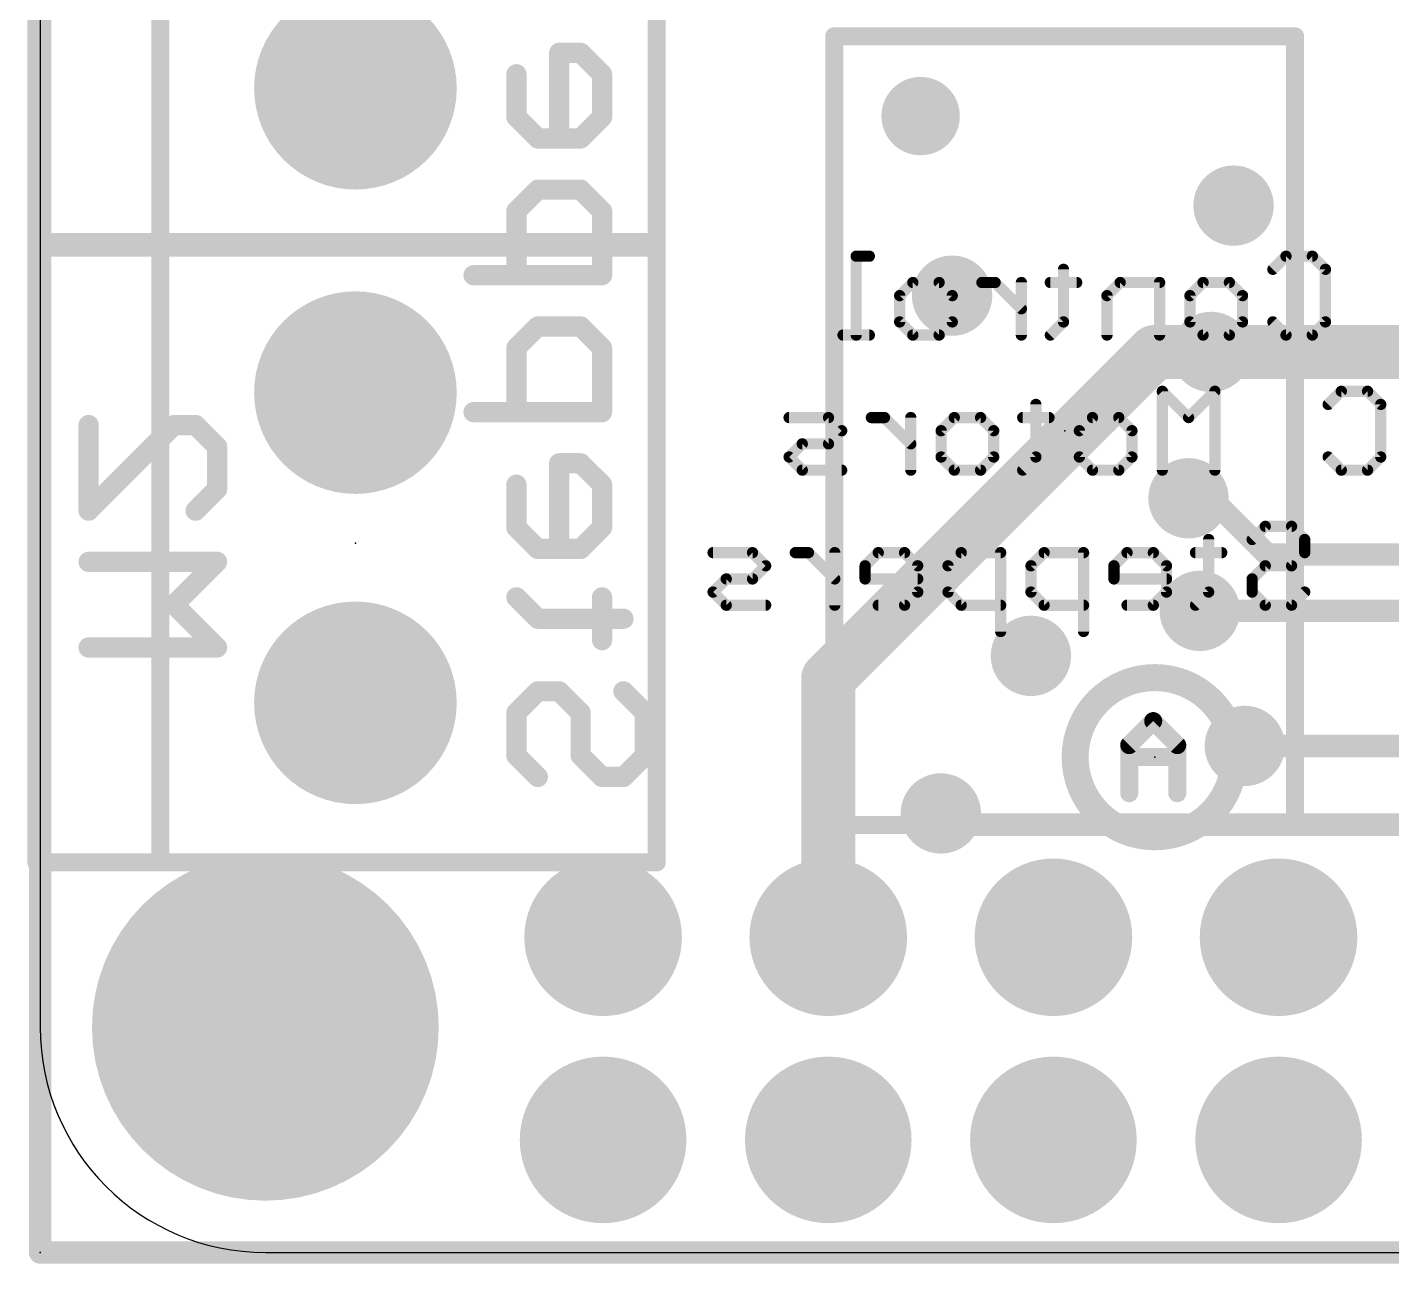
# Model space of a CAD drawing. Extents: x -0.1 to 50.9, y -0.1 to 23.
# Drawn here: x -0.15 to 15.25, y -0.13 to 13.82 of the extents above; entities that cross this region are included whole.
import ezdxf

# ---------------------------------------------------------------- set-up
doc = ezdxf.new("R2010")
doc.units = 0
for name, color, linetype in [('16', 132, 'CONTINUOUS'), ('17', 110, 'CONTINUOUS'), ('18', 110, 'CONTINUOUS'), ('20', 53, 'CONTINUOUS'), ('21', 40, 'CONTINUOUS'), ('22', 6, 'CONTINUOUS'), ('23', 40, 'CONTINUOUS'), ('24', 6, 'CONTINUOUS'), ('30', 253, 'CONTINUOUS')]:
    doc.layers.add(name, color=color, linetype=linetype)

# ---------------------------------------------------------------- blocks, each defined once
blk = doc.blocks.new('ROUNDP')
at = {"const_width": 0.5}
blk.add_lwpolyline([(0, -0.25, 1), (0, 0.25, 1), (0, -0.25)], format="xyb", dxfattribs=at)
blk = doc.blocks.new('ROUNDV')
at = {"const_width": 0.5}
blk.add_lwpolyline([(0, -0.25, 1), (0, 0.25, 1), (0, -0.25)], format="xyb", dxfattribs=at)

msp = doc.modelspace()

# ---------------------------------------------------------------- linework, layer by layer
at = {"layer": '16'}
for points, const_width in [([(0, 22.86), (0, 0)], 0.254), ([(12.573, 10.16), (8.89, 6.477)], 0.6096), ([(13.208, 10.16), (12.573, 10.16)], 0.6096), ([(16.764, 10.16), (13.208, 10.16)], 0.6096), ([(13.208, 8.509), (12.954, 8.509)], 0.254), ([(13.843, 7.874), (13.208, 8.509)], 0.254), ([(13.843, 7.874), (25.781, 7.874)], 0.254), ([(26.67, 7.239), (13.081, 7.239)], 0.254), ([(8.89, 6.477), (8.89, 3.556)], 0.6096), ([(13.589, 5.715), (26.797, 5.715)], 0.254), ([(10.16, 4.953), (10.287, 4.826)], 0.254), ([(10.287, 4.826), (27.813, 4.826)], 0.254), ([(0, 0), (50.8, 0)], 0.254)]:
    msp.add_lwpolyline(points, dxfattribs=dict(at, const_width=const_width))
for points, const_width in [([(12.573, 10.3124, 1), (12.573, 10.0076)], 0.3048), ([(12.6808, 10.0522, 1), (12.4652, 10.2678)], 0.3048), ([(13.208, 10.3124, 1), (13.208, 10.0076)], 0.3048), ([(13.208, 10.0076, 1), (13.208, 10.3124)], 0.3048), ([(12.954, 8.5725, 1), (12.954, 8.4455)], 0.127), ([(13.2529, 8.5539, 1), (13.1631, 8.4641)], 0.127), ([(13.208, 8.4455, 1), (13.208, 8.5725)], 0.127), ([(13.843, 7.9375, 1), (13.843, 7.8105)], 0.127), ([(13.7981, 7.8291, 1), (13.8879, 7.9189)], 0.127), ([(13.081, 7.3025, 1), (13.081, 7.1755)], 0.127), ([(9.0424, 6.477, 1), (8.7376, 6.477)], 0.3048), ([(8.7822, 6.5848, 1), (8.9978, 6.3692)], 0.3048), ([(13.589, 5.7785, 1), (13.589, 5.6515)], 0.127), ([(10.2049, 4.9979, 1), (10.1151, 4.9081)], 0.127), ([(10.287, 4.8895, 1), (10.287, 4.7625)], 0.127), ([(10.2421, 4.7811, 1), (10.3319, 4.8709)], 0.127), ([(8.7376, 3.556, 1), (9.0424, 3.556)], 0.3048), ([(0, 0.0635, 1), (0, -0.0635)], 0.127), ([(-0.0635, 0, 1), (0.0635, 0)], 0.127)]:
    msp.add_lwpolyline(points, format="xyb", dxfattribs=dict(at, const_width=const_width))
at = {"layer": '20'}
for p, q in [((0, 20.32), (0, 2.54)), ((2.54, 0), (48.26, 0))]:
    msp.add_line(p, q, dxfattribs=at)
msp.add_arc((2.54, 2.54), 2.54, 180, 270, dxfattribs=at)
at = {"layer": '21', "const_width": 0.2032}
for points in [[(-0.044, 18.3352), (-0.044, 11.3352)], [(1.356, 18.3352), (1.356, 11.3352)], [(6.956, 11.3352), (6.956, 18.3352)], [(8.957, 13.721), (8.957, 4.821)], [(14.157, 13.721), (8.957, 13.721)], [(14.157, 4.821), (14.157, 13.721)], [(1.356, 11.401), (-0.044, 11.401)], [(-0.044, 11.401), (-0.044, 4.401)], [(-0.044, 11.3352), (1.356, 11.3352)], [(6.956, 11.401), (1.356, 11.401)], [(1.356, 11.401), (1.356, 4.401)], [(1.356, 11.3352), (6.956, 11.3352)], [(6.956, 4.401), (6.956, 11.401)], [(8.957, 4.821), (14.157, 4.821)], [(-0.044, 4.401), (1.356, 4.401)], [(1.356, 4.401), (6.956, 4.401)]]:
    msp.add_lwpolyline(points, dxfattribs=at)
at = {"layer": '21'}
for points, const_width in [([(9.0078, 13.721, 1), (8.9062, 13.721)], 0.1016), ([(8.957, 13.7718, 1), (8.957, 13.6702)], 0.1016), ([(14.2078, 13.721, 1), (14.1062, 13.721)], 0.1016), ([(14.157, 13.6702, 1), (14.157, 13.7718)], 0.1016), ([(9.932, 12.5999, 1), (9.932, 13.0421, 1), (9.932, 12.5999)], 0.4422), ([(-0.044, 11.4518, 1), (-0.044, 11.3502)], 0.1016), ([(0.0068, 11.401, 1), (-0.0948, 11.401)], 0.1016), ([(-0.044, 11.386, 1), (-0.044, 11.2844)], 0.1016), ([(1.356, 11.4518, 1), (1.356, 11.3502)], 0.1016), ([(1.4068, 11.401, 1), (1.3052, 11.401)], 0.1016), ([(1.356, 11.386, 1), (1.356, 11.2844)], 0.1016), ([(1.356, 11.3502, 1), (1.356, 11.4518)], 0.1016), ([(1.356, 11.2844, 1), (1.356, 11.386)], 0.1016), ([(7.0068, 11.401, 1), (6.9052, 11.401)], 0.1016), ([(6.956, 11.3502, 1), (6.956, 11.4518)], 0.1016), ([(6.956, 11.2844, 1), (6.956, 11.386)], 0.1016), ([(-0.0948, 11.3352, 1), (0.0068, 11.3352)], 0.1016), ([(1.3052, 11.3352, 1), (1.4068, 11.3352)], 0.1016), ([(6.9052, 11.3352, 1), (7.0068, 11.3352)], 0.1016), ([(8.957, 4.8718, 1), (8.957, 4.7702)], 0.1016), ([(8.9062, 4.821, 1), (9.0078, 4.821)], 0.1016), ([(14.1062, 4.821, 1), (14.2078, 4.821)], 0.1016), ([(14.157, 4.7702, 1), (14.157, 4.8718)], 0.1016), ([(-0.044, 4.4518, 1), (-0.044, 4.3502)], 0.1016), ([(1.356, 4.4518, 1), (1.356, 4.3502)], 0.1016), ([(1.356, 4.3502, 1), (1.356, 4.4518)], 0.1016), ([(6.956, 4.3502, 1), (6.956, 4.4518)], 0.1016), ([(-0.0948, 4.401, 1), (0.0068, 4.401)], 0.1016), ([(1.3052, 4.401, 1), (1.4068, 4.401)], 0.1016), ([(6.9052, 4.401, 1), (7.0068, 4.401)], 0.1016)]:
    msp.add_lwpolyline(points, format="xyb", dxfattribs=dict(at, const_width=const_width))
at = {"layer": '22'}
for points, const_width in [([(6.0966, 13.5345), (5.8551, 13.5345)], 0.2286), ([(5.8551, 13.5345), (5.8551, 12.5685)], 0.2286), ([(6.3381, 13.293), (6.0966, 13.5345)], 0.2286), ([(5.3721, 13.293), (5.3721, 12.81)], 0.2286), ([(6.3381, 12.81), (6.3381, 13.293)], 0.2286), ([(5.3721, 12.81), (5.6136, 12.5685)], 0.2286), ([(6.0966, 12.5685), (6.3381, 12.81)], 0.2286), ([(5.6136, 12.5685), (6.0966, 12.5685)], 0.2286), ([(5.6136, 11.9909), (5.3721, 11.7494)], 0.2286), ([(6.0966, 11.9909), (5.6136, 11.9909)], 0.2286), ([(6.3381, 11.7494), (6.0966, 11.9909)], 0.2286), ([(5.3721, 11.7494), (5.3721, 11.0249)], 0.2286), ([(6.3381, 11.0249), (6.3381, 11.7494)], 0.2286), ([(9.3534, 11.2403), (9.2051, 11.2403)], 0.127), ([(9.2051, 11.2403), (9.2051, 10.3505)], 0.127), ([(13.9056, 11.092), (14.0539, 11.2403)], 0.127), ([(14.0539, 11.2403), (14.3505, 11.2403)], 0.127), ([(14.3505, 11.2403), (14.4987, 11.092)], 0.127), ([(4.8891, 11.0249), (6.3381, 11.0249)], 0.2286), ([(11.5439, 11.092), (11.5439, 10.4988)], 0.127), ([(14.4987, 11.092), (14.4987, 10.4988)], 0.127), ([(9.6957, 10.7954), (9.844, 10.9437)], 0.127), ([(9.844, 10.9437), (10.1406, 10.9437)], 0.127), ([(10.1406, 10.9437), (10.2889, 10.7954)], 0.127), ([(10.7719, 10.9437), (10.6236, 10.9437)], 0.127), ([(11.0685, 10.6471), (10.7719, 10.9437)], 0.127), ([(11.0685, 10.3505), (11.0685, 10.9437)], 0.127), ([(11.6922, 10.9437), (11.3956, 10.9437)], 0.127), ([(12.1828, 10.9437), (12.0345, 10.7954)], 0.127), ([(12.6277, 10.9437), (12.1828, 10.9437)], 0.127), ([(12.6277, 10.3505), (12.6277, 10.9437)], 0.127), ([(12.9701, 10.7954), (13.1183, 10.9437)], 0.127), ([(13.1183, 10.9437), (13.4149, 10.9437)], 0.127), ([(13.4149, 10.9437), (13.5632, 10.7954)], 0.127), ([(9.6957, 10.4988), (9.6957, 10.7954)], 0.127), ([(10.2889, 10.7954), (10.2889, 10.4988)], 0.127), ([(12.0345, 10.7954), (12.0345, 10.3505)], 0.127), ([(12.9701, 10.4988), (12.9701, 10.7954)], 0.127), ([(13.5632, 10.7954), (13.5632, 10.4988)], 0.127), ([(5.6136, 10.4473), (5.3721, 10.2058)], 0.2286), ([(6.0966, 10.4473), (5.6136, 10.4473)], 0.2286), ([(6.3381, 10.2058), (6.0966, 10.4473)], 0.2286), ([(9.844, 10.3505), (9.6957, 10.4988)], 0.127), ([(10.2889, 10.4988), (10.1406, 10.3505)], 0.127), ([(11.5439, 10.4988), (11.3956, 10.3505)], 0.127), ([(13.1183, 10.3505), (12.9701, 10.4988)], 0.127), ([(13.5632, 10.4988), (13.4149, 10.3505)], 0.127), ([(14.0539, 10.3505), (13.9056, 10.4988)], 0.127), ([(14.4987, 10.4988), (14.3505, 10.3505)], 0.127), ([(5.3721, 10.2058), (5.3721, 9.4813)], 0.2286), ([(6.3381, 9.4813), (6.3381, 10.2058)], 0.2286), ([(9.3534, 10.3505), (9.0568, 10.3505)], 0.127), ([(10.1406, 10.3505), (9.844, 10.3505)], 0.127), ([(13.4149, 10.3505), (13.1183, 10.3505)], 0.127), ([(14.3505, 10.3505), (14.0539, 10.3505)], 0.127), ([(12.9548, 9.4197), (12.6582, 9.7163)], 0.127), ([(12.6582, 9.7163), (12.6582, 8.8265)], 0.127), ([(13.2514, 9.7163), (12.9548, 9.4197)], 0.127), ([(13.2514, 8.8265), (13.2514, 9.7163)], 0.127), ([(14.5292, 9.568), (14.6775, 9.7163)], 0.127), ([(14.6775, 9.7163), (14.9741, 9.7163)], 0.127), ([(14.9741, 9.7163), (15.1224, 9.568)], 0.127), ([(4.8891, 9.4813), (6.3381, 9.4813)], 0.2286), ([(11.2321, 9.568), (11.2321, 8.9748)], 0.127), ([(15.1224, 9.568), (15.1224, 8.9748)], 0.127), ([(0.5461, 9.3353), (0.5461, 8.3693)], 0.2286), ([(0.5461, 8.3693), (1.5121, 9.3353)], 0.2286), ([(1.5121, 9.3353), (1.7536, 9.3353)], 0.2286), ([(1.7536, 9.3353), (1.9951, 9.0938)], 0.2286), ([(8.8933, 9.4197), (8.4484, 9.4197)], 0.127), ([(9.0416, 9.2714), (8.8933, 9.4197)], 0.127), ([(9.5246, 9.4197), (9.3763, 9.4197)], 0.127), ([(9.8211, 9.1231), (9.5246, 9.4197)], 0.127), ([(9.8211, 8.8265), (9.8211, 9.4197)], 0.127), ([(10.1635, 9.2714), (10.3118, 9.4197)], 0.127), ([(10.3118, 9.4197), (10.6084, 9.4197)], 0.127), ([(10.6084, 9.4197), (10.7567, 9.2714)], 0.127), ([(11.3803, 9.4197), (11.0838, 9.4197)], 0.127), ([(11.7227, 9.2714), (11.871, 9.4197)], 0.127), ([(11.871, 9.4197), (12.1676, 9.4197)], 0.127), ([(12.1676, 9.4197), (12.3159, 9.2714)], 0.127), ([(8.8933, 9.1231), (9.0416, 9.2714)], 0.127), ([(10.1635, 8.9748), (10.1635, 9.2714)], 0.127), ([(10.7567, 9.2714), (10.7567, 8.9748)], 0.127), ([(11.7227, 8.9748), (11.7227, 9.2714)], 0.127), ([(12.3159, 9.2714), (12.3159, 8.9748)], 0.127), ([(1.9951, 9.0938), (1.9951, 8.6108)], 0.2286), ([(8.4484, 8.9748), (8.5967, 9.1231)], 0.127), ([(8.5967, 9.1231), (8.8933, 9.1231)], 0.127), ([(6.0966, 8.9037), (5.8551, 8.9037)], 0.2286), ([(5.8551, 8.9037), (5.8551, 7.9376)], 0.2286), ([(6.3381, 8.6622), (6.0966, 8.9037)], 0.2286), ([(8.5967, 8.8265), (8.4484, 8.9748)], 0.127), ([(10.3118, 8.8265), (10.1635, 8.9748)], 0.127), ([(10.7567, 8.9748), (10.6084, 8.8265)], 0.127), ([(11.2321, 8.9748), (11.0838, 8.8265)], 0.127), ([(11.871, 8.8265), (11.7227, 8.9748)], 0.127), ([(12.3159, 8.9748), (12.1676, 8.8265)], 0.127), ([(14.6775, 8.8265), (14.5292, 8.9748)], 0.127), ([(15.1224, 8.9748), (14.9741, 8.8265)], 0.127), ([(5.3721, 8.6622), (5.3721, 8.1791)], 0.2286), ([(6.3381, 8.1791), (6.3381, 8.6622)], 0.2286), ([(9.0416, 8.8265), (8.5967, 8.8265)], 0.127), ([(10.6084, 8.8265), (10.3118, 8.8265)], 0.127), ([(12.1676, 8.8265), (11.871, 8.8265)], 0.127), ([(14.9741, 8.8265), (14.6775, 8.8265)], 0.127), ([(1.9951, 8.6108), (1.7536, 8.3693)], 0.2286), ([(5.3721, 8.1791), (5.6136, 7.9376)], 0.2286), ([(6.0966, 7.9376), (6.3381, 8.1791)], 0.2286), ([(13.6717, 8.044), (13.82, 8.1923)], 0.127), ([(13.82, 8.1923), (14.1166, 8.1923)], 0.127), ([(14.1166, 8.1923), (14.2649, 8.044)], 0.127), ([(5.6136, 7.9376), (6.0966, 7.9376)], 0.2286), ([(13.1811, 8.044), (13.1811, 7.4508)], 0.127), ([(14.2649, 8.044), (14.2649, 7.8957)], 0.127), ([(1.9951, 7.7917), (0.5461, 7.7917)], 0.2286), ([(1.5121, 7.3087), (1.9951, 7.7917)], 0.2286), ([(8.0357, 7.8957), (7.5908, 7.8957)], 0.127), ([(8.184, 7.7474), (8.0357, 7.8957)], 0.127), ([(8.667, 7.8957), (8.5187, 7.8957)], 0.127), ([(8.9636, 7.5991), (8.667, 7.8957)], 0.127), ([(8.9636, 7.3025), (8.9636, 7.8957)], 0.127), ([(9.4542, 7.8957), (9.3059, 7.7474)], 0.127), ([(9.7508, 7.8957), (9.4542, 7.8957)], 0.127), ([(9.8991, 7.7474), (9.7508, 7.8957)], 0.127), ([(10.3898, 7.8957), (10.2415, 7.7474)], 0.127), ([(10.8346, 7.8957), (10.3898, 7.8957)], 0.127), ([(10.8346, 7.0059), (10.8346, 7.8957)], 0.127), ([(11.3253, 7.8957), (11.177, 7.7474)], 0.127), ([(11.7701, 7.8957), (11.3253, 7.8957)], 0.127), ([(11.7701, 7.0059), (11.7701, 7.8957)], 0.127), ([(12.2608, 7.8957), (12.1125, 7.7474)], 0.127), ([(12.5574, 7.8957), (12.2608, 7.8957)], 0.127), ([(12.7057, 7.7474), (12.5574, 7.8957)], 0.127), ([(13.3293, 7.8957), (13.0328, 7.8957)], 0.127), ([(14.2649, 7.8957), (14.1166, 7.7474)], 0.127), ([(8.0357, 7.5991), (8.184, 7.7474)], 0.127), ([(9.3059, 7.7474), (9.3059, 7.5991)], 0.127), ([(9.8991, 7.4508), (9.8991, 7.7474)], 0.127), ([(10.2415, 7.7474), (10.2415, 7.4508)], 0.127), ([(11.177, 7.7474), (11.177, 7.4508)], 0.127), ([(12.1125, 7.7474), (12.1125, 7.5991)], 0.127), ([(12.7057, 7.4508), (12.7057, 7.7474)], 0.127), ([(13.82, 7.7474), (13.6717, 7.5991)], 0.127), ([(14.1166, 7.7474), (13.82, 7.7474)], 0.127), ([(7.5908, 7.4508), (7.7391, 7.5991)], 0.127), ([(7.7391, 7.5991), (8.0357, 7.5991)], 0.127), ([(9.3059, 7.5991), (9.8991, 7.5991)], 0.127), ([(12.1125, 7.5991), (12.7057, 7.5991)], 0.127), ([(13.6717, 7.5991), (13.6717, 7.4508)], 0.127), ([(1.9951, 6.8257), (1.5121, 7.3087)], 0.2286), ([(5.6136, 7.1501), (5.3721, 7.3916)], 0.2286), ([(6.3381, 6.9086), (6.3381, 7.3916)], 0.2286), ([(7.7391, 7.3025), (7.5908, 7.4508)], 0.127), ([(9.7508, 7.3025), (9.8991, 7.4508)], 0.127), ([(10.2415, 7.4508), (10.3898, 7.3025)], 0.127), ([(11.177, 7.4508), (11.3253, 7.3025)], 0.127), ([(12.5574, 7.3025), (12.7057, 7.4508)], 0.127), ([(13.1811, 7.4508), (13.0328, 7.3025)], 0.127), ([(13.6717, 7.4508), (13.82, 7.3025)], 0.127), ([(14.1166, 7.3025), (14.2649, 7.4508)], 0.127), ([(6.5796, 7.1501), (5.6136, 7.1501)], 0.2286), ([(8.184, 7.3025), (7.7391, 7.3025)], 0.127), ([(9.4542, 7.3025), (9.7508, 7.3025)], 0.127), ([(10.3898, 7.3025), (10.8346, 7.3025)], 0.127), ([(11.3253, 7.3025), (11.7701, 7.3025)], 0.127), ([(12.2608, 7.3025), (12.5574, 7.3025)], 0.127), ([(13.82, 7.3025), (14.1166, 7.3025)], 0.127), ([(0.5461, 6.8257), (1.9951, 6.8257)], 0.2286), ([(5.6136, 6.331), (5.3721, 6.0895)], 0.2286), ([(5.8551, 6.331), (5.6136, 6.331)], 0.2286), ([(6.0966, 6.0895), (5.8551, 6.331)], 0.2286), ([(6.5796, 6.331), (6.8211, 6.0895)], 0.2286), ([(5.3721, 6.0895), (5.3721, 5.6065)], 0.2286), ([(6.0966, 5.6065), (6.0966, 6.0895)], 0.2286), ([(6.8211, 6.0895), (6.8211, 5.6065)], 0.2286), ([(12.5558, 5.9951), (12.2847, 5.7239)], 0.2032), ([(12.827, 5.7239), (12.5558, 5.9951)], 0.2032), ([(5.3721, 5.6065), (5.6136, 5.365)], 0.2286), ([(6.3381, 5.365), (6.0966, 5.6065)], 0.2286), ([(6.8211, 5.6065), (6.5796, 5.365)], 0.2286), ([(12.2847, 5.7239), (12.2847, 5.1816)], 0.2032), ([(12.827, 5.1816), (12.827, 5.7239)], 0.2032), ([(12.827, 5.5883), (12.2847, 5.5883)], 0.2032), ([(6.5796, 5.365), (6.3381, 5.365)], 0.2286)]:
    msp.add_lwpolyline(points, dxfattribs=dict(at, const_width=const_width))
for points, const_width in [([(5.8551, 13.5916, 1), (5.8551, 13.4773)], 0.1143), ([(5.9123, 13.5345, 1), (5.798, 13.5345)], 0.1143), ([(6.137, 13.5749, 1), (6.0562, 13.4941)], 0.1143), ([(6.0966, 13.4773, 1), (6.0966, 13.5916)], 0.1143), ([(5.4293, 13.293, 1), (5.315, 13.293)], 0.1143), ([(6.3953, 13.293, 1), (6.281, 13.293)], 0.1143), ([(6.2977, 13.2526, 1), (6.3785, 13.3334)], 0.1143), ([(5.4125, 12.8504, 1), (5.3317, 12.7696)], 0.1143), ([(5.315, 12.81, 1), (5.4293, 12.81)], 0.1143), ([(6.281, 12.81, 1), (6.3953, 12.81)], 0.1143), ([(6.3785, 12.7696, 1), (6.2977, 12.8504)], 0.1143), ([(5.6136, 12.6256, 1), (5.6136, 12.5113)], 0.1143), ([(5.5732, 12.5281, 1), (5.654, 12.6089)], 0.1143), ([(5.798, 12.5685, 1), (5.9123, 12.5685)], 0.1143), ([(6.0562, 12.6089, 1), (6.137, 12.5281)], 0.1143), ([(6.0966, 12.5113, 1), (6.0966, 12.6256)], 0.1143), ([(5.6136, 12.048, 1), (5.6136, 11.9337)], 0.1143), ([(5.654, 11.9505, 1), (5.5732, 12.0313)], 0.1143), ([(6.137, 12.0313, 1), (6.0562, 11.9505)], 0.1143), ([(6.0966, 11.9337, 1), (6.0966, 12.048)], 0.1143), ([(5.4293, 11.7494, 1), (5.315, 11.7494)], 0.1143), ([(6.3953, 11.7494, 1), (6.281, 11.7494)], 0.1143), ([(5.3317, 11.7898, 1), (5.4125, 11.709)], 0.1143), ([(6.2977, 11.709, 1), (6.3785, 11.7898)], 0.1143), ([(9.2369, 11.2403, 1), (9.1733, 11.2403)], 0.0635), ([(9.2051, 11.272, 1), (9.2051, 11.2085)], 0.0635), ([(9.3534, 11.2085, 1), (9.3534, 11.272)], 0.0635), ([(14.0539, 11.272, 1), (14.0539, 11.2085)], 0.0635), ([(14.0763, 11.2178, 1), (14.0314, 11.2627)], 0.0635), ([(14.3729, 11.2627, 1), (14.328, 11.2178)], 0.0635), ([(14.3505, 11.2085, 1), (14.3505, 11.272)], 0.0635), ([(4.8891, 11.082, 1), (4.8891, 10.9677)], 0.1143), ([(6.3381, 10.9677, 1), (6.3381, 11.082)], 0.1143), ([(11.5756, 11.092, 1), (11.5121, 11.092)], 0.0635), ([(13.8831, 11.1144, 1), (13.928, 11.0695)], 0.0635), ([(14.5305, 11.092, 1), (14.467, 11.092)], 0.0635), ([(14.4763, 11.0695, 1), (14.5212, 11.1144)], 0.0635), ([(5.315, 11.0249, 1), (5.4293, 11.0249)], 0.1143), ([(6.281, 11.0249, 1), (6.3953, 11.0249)], 0.1143), ([(9.844, 10.9754, 1), (9.844, 10.9119)], 0.0635), ([(9.8665, 10.9212, 1), (9.8216, 10.9661)], 0.0635), ([(10.1631, 10.9661, 1), (10.1182, 10.9212)], 0.0635), ([(10.1406, 10.9119, 1), (10.1406, 10.9754)], 0.0635), ([(10.6236, 10.9754, 1), (10.6236, 10.9119)], 0.0635), ([(10.7944, 10.9661, 1), (10.7495, 10.9212)], 0.0635), ([(10.7719, 10.9119, 1), (10.7719, 10.9754)], 0.0635), ([(11.1003, 10.9437, 1), (11.0368, 10.9437)], 0.0635), ([(11.3956, 10.9754, 1), (11.3956, 10.9119)], 0.0635), ([(11.6922, 10.9119, 1), (11.6922, 10.9754)], 0.0635), ([(12.1828, 10.9754, 1), (12.1828, 10.9119)], 0.0635), ([(12.2053, 10.9212, 1), (12.1604, 10.9661)], 0.0635), ([(12.6595, 10.9437, 1), (12.596, 10.9437)], 0.0635), ([(12.6277, 10.9119, 1), (12.6277, 10.9754)], 0.0635), ([(13.1183, 10.9754, 1), (13.1183, 10.9119)], 0.0635), ([(13.1408, 10.9212, 1), (13.0959, 10.9661)], 0.0635), ([(13.4374, 10.9661, 1), (13.3925, 10.9212)], 0.0635), ([(13.4149, 10.9119, 1), (13.4149, 10.9754)], 0.0635), ([(9.7275, 10.7954, 1), (9.664, 10.7954)], 0.0635), ([(9.6733, 10.8178, 1), (9.7182, 10.7729)], 0.0635), ([(10.3207, 10.7954, 1), (10.2572, 10.7954)], 0.0635), ([(10.2665, 10.7729, 1), (10.3114, 10.8178)], 0.0635), ([(12.0663, 10.7954, 1), (12.0028, 10.7954)], 0.0635), ([(12.0121, 10.8178, 1), (12.057, 10.7729)], 0.0635), ([(13.0018, 10.7954, 1), (12.9383, 10.7954)], 0.0635), ([(12.9476, 10.8178, 1), (12.9925, 10.7729)], 0.0635), ([(13.595, 10.7954, 1), (13.5315, 10.7954)], 0.0635), ([(13.5408, 10.7729, 1), (13.5857, 10.8178)], 0.0635), ([(11.0461, 10.6246, 1), (11.091, 10.6695)], 0.0635), ([(5.6136, 10.5044, 1), (5.6136, 10.3901)], 0.1143), ([(5.654, 10.4069, 1), (5.5732, 10.4877)], 0.1143), ([(6.137, 10.4877, 1), (6.0562, 10.4069)], 0.1143), ([(6.0966, 10.3901, 1), (6.0966, 10.5044)], 0.1143), ([(9.7182, 10.5212, 1), (9.6733, 10.4763)], 0.0635), ([(9.664, 10.4988, 1), (9.7275, 10.4988)], 0.0635), ([(10.2572, 10.4988, 1), (10.3207, 10.4988)], 0.0635), ([(10.3114, 10.4763, 1), (10.2665, 10.5212)], 0.0635), ([(11.5121, 10.4988, 1), (11.5756, 10.4988)], 0.0635), ([(11.5663, 10.4763, 1), (11.5214, 10.5212)], 0.0635), ([(12.9925, 10.5212, 1), (12.9476, 10.4763)], 0.0635), ([(12.9383, 10.4988, 1), (13.0018, 10.4988)], 0.0635), ([(13.5315, 10.4988, 1), (13.595, 10.4988)], 0.0635), ([(13.5857, 10.4763, 1), (13.5408, 10.5212)], 0.0635), ([(13.928, 10.5212, 1), (13.8831, 10.4763)], 0.0635), ([(14.467, 10.4988, 1), (14.5305, 10.4988)], 0.0635), ([(14.5212, 10.4763, 1), (14.4763, 10.5212)], 0.0635), ([(5.4293, 10.2058, 1), (5.315, 10.2058)], 0.1143), ([(6.3953, 10.2058, 1), (6.281, 10.2058)], 0.1143), ([(9.0568, 10.3823, 1), (9.0568, 10.3187)], 0.0635), ([(9.1733, 10.3505, 1), (9.2369, 10.3505)], 0.0635), ([(9.3534, 10.3187, 1), (9.3534, 10.3823)], 0.0635), ([(9.844, 10.3823, 1), (9.844, 10.3187)], 0.0635), ([(9.8216, 10.328, 1), (9.8665, 10.373)], 0.0635), ([(10.1182, 10.373, 1), (10.1631, 10.328)], 0.0635), ([(10.1406, 10.3187, 1), (10.1406, 10.3823)], 0.0635), ([(11.0368, 10.3505, 1), (11.1003, 10.3505)], 0.0635), ([(11.3731, 10.373, 1), (11.4181, 10.328)], 0.0635), ([(12.0028, 10.3505, 1), (12.0663, 10.3505)], 0.0635), ([(12.596, 10.3505, 1), (12.6595, 10.3505)], 0.0635), ([(13.1183, 10.3823, 1), (13.1183, 10.3187)], 0.0635), ([(13.0959, 10.328, 1), (13.1408, 10.373)], 0.0635), ([(13.3925, 10.373, 1), (13.4374, 10.328)], 0.0635), ([(13.4149, 10.3187, 1), (13.4149, 10.3823)], 0.0635), ([(14.0539, 10.3823, 1), (14.0539, 10.3187)], 0.0635), ([(14.0314, 10.328, 1), (14.0763, 10.373)], 0.0635), ([(14.328, 10.373, 1), (14.3729, 10.328)], 0.0635), ([(14.3505, 10.3187, 1), (14.3505, 10.3823)], 0.0635), ([(5.3317, 10.2462, 1), (5.4125, 10.1654)], 0.1143), ([(6.2977, 10.1654, 1), (6.3785, 10.2462)], 0.1143), ([(12.69, 9.7163, 1), (12.6265, 9.7163)], 0.0635), ([(12.6807, 9.7387, 1), (12.6358, 9.6938)], 0.0635), ([(13.2831, 9.7163, 1), (13.2196, 9.7163)], 0.0635), ([(13.2738, 9.6938, 1), (13.2289, 9.7387)], 0.0635), ([(14.6775, 9.748, 1), (14.6775, 9.6845)], 0.0635), ([(14.7, 9.6938, 1), (14.6551, 9.7387)], 0.0635), ([(14.9966, 9.7387, 1), (14.9517, 9.6938)], 0.0635), ([(14.9741, 9.6845, 1), (14.9741, 9.748)], 0.0635), ([(4.8891, 9.5384, 1), (4.8891, 9.4241)], 0.1143), ([(6.3381, 9.4241, 1), (6.3381, 9.5384)], 0.1143), ([(11.2638, 9.568, 1), (11.2003, 9.568)], 0.0635), ([(14.5068, 9.5904, 1), (14.5517, 9.5455)], 0.0635), ([(15.1542, 9.568, 1), (15.0907, 9.568)], 0.0635), ([(15.1, 9.5455, 1), (15.1449, 9.5904)], 0.0635), ([(0.6033, 9.3353, 1), (0.489, 9.3353)], 0.1143), ([(1.5121, 9.3925, 1), (1.5121, 9.2782)], 0.1143), ([(1.5525, 9.2949, 1), (1.4717, 9.3757)], 0.1143), ([(1.794, 9.3757, 1), (1.7132, 9.2949)], 0.1143), ([(1.7536, 9.2782, 1), (1.7536, 9.3925)], 0.1143), ([(5.315, 9.4813, 1), (5.4293, 9.4813)], 0.1143), ([(6.281, 9.4813, 1), (6.3953, 9.4813)], 0.1143), ([(8.4484, 9.4514, 1), (8.4484, 9.3879)], 0.0635), ([(8.9157, 9.4421, 1), (8.8708, 9.3972)], 0.0635), ([(8.8933, 9.3879, 1), (8.8933, 9.4514)], 0.0635), ([(9.3763, 9.4514, 1), (9.3763, 9.3879)], 0.0635), ([(9.547, 9.4421, 1), (9.5021, 9.3972)], 0.0635), ([(9.5246, 9.3879, 1), (9.5246, 9.4514)], 0.0635), ([(9.8529, 9.4197, 1), (9.7894, 9.4197)], 0.0635), ([(10.3118, 9.4514, 1), (10.3118, 9.3879)], 0.0635), ([(10.3342, 9.3972, 1), (10.2893, 9.4421)], 0.0635), ([(10.6308, 9.4421, 1), (10.5859, 9.3972)], 0.0635), ([(10.6084, 9.3879, 1), (10.6084, 9.4514)], 0.0635), ([(11.0838, 9.4514, 1), (11.0838, 9.3879)], 0.0635), ([(11.3803, 9.3879, 1), (11.3803, 9.4514)], 0.0635), ([(11.871, 9.4514, 1), (11.871, 9.3879)], 0.0635), ([(11.8934, 9.3972, 1), (11.8485, 9.4421)], 0.0635), ([(12.19, 9.4421, 1), (12.1451, 9.3972)], 0.0635), ([(12.1676, 9.3879, 1), (12.1676, 9.4514)], 0.0635), ([(12.9323, 9.4421, 1), (12.9772, 9.3972)], 0.0635), ([(12.9323, 9.3972, 1), (12.9772, 9.4421)], 0.0635), ([(9.064, 9.2489, 1), (9.0191, 9.2938)], 0.0635), ([(9.0191, 9.2489, 1), (9.064, 9.2938)], 0.0635), ([(10.1952, 9.2714, 1), (10.1317, 9.2714)], 0.0635), ([(10.141, 9.2938, 1), (10.1859, 9.2489)], 0.0635), ([(10.7884, 9.2714, 1), (10.7249, 9.2714)], 0.0635), ([(10.7342, 9.2489, 1), (10.7791, 9.2938)], 0.0635), ([(11.7544, 9.2714, 1), (11.6909, 9.2714)], 0.0635), ([(11.7002, 9.2938, 1), (11.7451, 9.2489)], 0.0635), ([(12.3476, 9.2714, 1), (12.2841, 9.2714)], 0.0635), ([(12.2934, 9.2489, 1), (12.3383, 9.2938)], 0.0635), ([(2.0523, 9.0938, 1), (1.938, 9.0938)], 0.1143), ([(1.9547, 9.0534, 1), (2.0355, 9.1342)], 0.1143), ([(8.5967, 9.1548, 1), (8.5967, 9.0913)], 0.0635), ([(8.6191, 9.1006, 1), (8.5742, 9.1455)], 0.0635), ([(8.8708, 9.1455, 1), (8.9157, 9.1006)], 0.0635), ([(8.8933, 9.0913, 1), (8.8933, 9.1548)], 0.0635), ([(9.7987, 9.1006, 1), (9.8436, 9.1455)], 0.0635), ([(5.8551, 8.9608, 1), (5.8551, 8.8465)], 0.1143), ([(5.9123, 8.9037, 1), (5.798, 8.9037)], 0.1143), ([(6.137, 8.9441, 1), (6.0562, 8.8633)], 0.1143), ([(6.0966, 8.8465, 1), (6.0966, 8.9608)], 0.1143), ([(8.4708, 8.9972, 1), (8.4259, 8.9523)], 0.0635), ([(8.4259, 8.9972, 1), (8.4708, 8.9523)], 0.0635), ([(10.1859, 8.9972, 1), (10.141, 8.9523)], 0.0635), ([(10.1317, 8.9748, 1), (10.1952, 8.9748)], 0.0635), ([(10.7249, 8.9748, 1), (10.7884, 8.9748)], 0.0635), ([(10.7791, 8.9523, 1), (10.7342, 8.9972)], 0.0635), ([(11.2003, 8.9748, 1), (11.2638, 8.9748)], 0.0635), ([(11.2545, 8.9523, 1), (11.2096, 8.9972)], 0.0635), ([(11.6909, 8.9748, 1), (11.7544, 8.9748)], 0.0635), ([(11.7451, 8.9972, 1), (11.7002, 8.9523)], 0.0635), ([(12.2841, 8.9748, 1), (12.3476, 8.9748)], 0.0635), ([(12.3383, 8.9523, 1), (12.2934, 8.9972)], 0.0635), ([(14.5517, 8.9972, 1), (14.5068, 8.9523)], 0.0635), ([(15.0907, 8.9748, 1), (15.1542, 8.9748)], 0.0635), ([(15.1449, 8.9523, 1), (15.1, 8.9972)], 0.0635), ([(5.4293, 8.6622, 1), (5.315, 8.6622)], 0.1143), ([(6.3953, 8.6622, 1), (6.281, 8.6622)], 0.1143), ([(8.5967, 8.8583, 1), (8.5967, 8.7948)], 0.0635), ([(8.5742, 8.804, 1), (8.6191, 8.849)], 0.0635), ([(9.0416, 8.7948, 1), (9.0416, 8.8583)], 0.0635), ([(9.7894, 8.8265, 1), (9.8529, 8.8265)], 0.0635), ([(10.3118, 8.8583, 1), (10.3118, 8.7948)], 0.0635), ([(10.2893, 8.804, 1), (10.3342, 8.849)], 0.0635), ([(10.5859, 8.849, 1), (10.6308, 8.804)], 0.0635), ([(10.6084, 8.7948, 1), (10.6084, 8.8583)], 0.0635), ([(11.0613, 8.849, 1), (11.1062, 8.804)], 0.0635), ([(11.871, 8.8583, 1), (11.871, 8.7948)], 0.0635), ([(11.8485, 8.804, 1), (11.8934, 8.849)], 0.0635), ([(12.1451, 8.849, 1), (12.19, 8.804)], 0.0635), ([(12.1676, 8.7948, 1), (12.1676, 8.8583)], 0.0635), ([(12.6265, 8.8265, 1), (12.69, 8.8265)], 0.0635), ([(13.2196, 8.8265, 1), (13.2831, 8.8265)], 0.0635), ([(14.6775, 8.8583, 1), (14.6775, 8.7948)], 0.0635), ([(14.6551, 8.804, 1), (14.7, 8.849)], 0.0635), ([(14.9517, 8.849, 1), (14.9966, 8.804)], 0.0635), ([(14.9741, 8.7948, 1), (14.9741, 8.8583)], 0.0635), ([(1.938, 8.6108, 1), (2.0523, 8.6108)], 0.1143), ([(2.0355, 8.5704, 1), (1.9547, 8.6512)], 0.1143), ([(6.2977, 8.6218, 1), (6.3785, 8.7026)], 0.1143), ([(0.5057, 8.4097, 1), (0.5865, 8.3289)], 0.1143), ([(1.7132, 8.4097, 1), (1.794, 8.3289)], 0.1143), ([(0.489, 8.3693, 1), (0.6033, 8.3693)], 0.1143), ([(5.4125, 8.2196, 1), (5.3317, 8.1387)], 0.1143), ([(5.315, 8.1791, 1), (5.4293, 8.1791)], 0.1143), ([(6.281, 8.1791, 1), (6.3953, 8.1791)], 0.1143), ([(6.3785, 8.1387, 1), (6.2977, 8.2196)], 0.1143), ([(13.82, 8.224, 1), (13.82, 8.1605)], 0.0635), ([(13.8424, 8.1698, 1), (13.7975, 8.2147)], 0.0635), ([(14.139, 8.2147, 1), (14.0941, 8.1698)], 0.0635), ([(14.1166, 8.1605, 1), (14.1166, 8.224)], 0.0635), ([(5.6136, 7.9948, 1), (5.6136, 7.8805)], 0.1143), ([(5.5732, 7.8972, 1), (5.654, 7.9781)], 0.1143), ([(6.0562, 7.9781, 1), (6.137, 7.8972)], 0.1143), ([(6.0966, 7.8805, 1), (6.0966, 7.9948)], 0.1143), ([(13.2128, 8.044, 1), (13.1493, 8.044)], 0.0635), ([(13.6492, 8.0664, 1), (13.6941, 8.0215)], 0.0635), ([(14.2966, 8.044, 1), (14.2331, 8.044)], 0.0635), ([(14.2424, 8.0215, 1), (14.2873, 8.0664)], 0.0635), ([(0.5461, 7.8489, 1), (0.5461, 7.7346)], 0.1143), ([(2.0355, 7.7513, 1), (1.9547, 7.8321)], 0.1143), ([(1.9951, 7.7346, 1), (1.9951, 7.8489)], 0.1143), ([(5.798, 7.9376, 1), (5.9123, 7.9376)], 0.1143), ([(7.5908, 7.9274, 1), (7.5908, 7.8639)], 0.0635), ([(8.0582, 7.9181, 1), (8.0133, 7.8732)], 0.0635), ([(8.0357, 7.8639, 1), (8.0357, 7.9274)], 0.0635), ([(8.5187, 7.9274, 1), (8.5187, 7.8639)], 0.0635), ([(8.6895, 7.9181, 1), (8.6446, 7.8732)], 0.0635), ([(8.667, 7.8639, 1), (8.667, 7.9274)], 0.0635), ([(8.9953, 7.8957, 1), (8.9318, 7.8957)], 0.0635), ([(9.4542, 7.9274, 1), (9.4542, 7.8639)], 0.0635), ([(9.4767, 7.8732, 1), (9.4318, 7.9181)], 0.0635), ([(9.7733, 7.9181, 1), (9.7284, 7.8732)], 0.0635), ([(9.7508, 7.8639, 1), (9.7508, 7.9274)], 0.0635), ([(10.3898, 7.9274, 1), (10.3898, 7.8639)], 0.0635), ([(10.4122, 7.8732, 1), (10.3673, 7.9181)], 0.0635), ([(10.8664, 7.8957, 1), (10.8029, 7.8957)], 0.0635), ([(10.8346, 7.8639, 1), (10.8346, 7.9274)], 0.0635), ([(11.3253, 7.9274, 1), (11.3253, 7.8639)], 0.0635), ([(11.3477, 7.8732, 1), (11.3028, 7.9181)], 0.0635), ([(11.8019, 7.8957, 1), (11.7384, 7.8957)], 0.0635), ([(11.7701, 7.8639, 1), (11.7701, 7.9274)], 0.0635), ([(12.2608, 7.9274, 1), (12.2608, 7.8639)], 0.0635), ([(12.2832, 7.8732, 1), (12.2383, 7.9181)], 0.0635), ([(12.5798, 7.9181, 1), (12.5349, 7.8732)], 0.0635), ([(12.5574, 7.8639, 1), (12.5574, 7.9274)], 0.0635), ([(13.0328, 7.9274, 1), (13.0328, 7.8639)], 0.0635), ([(13.3293, 7.8639, 1), (13.3293, 7.9274)], 0.0635), ([(14.2331, 7.8957, 1), (14.2966, 7.8957)], 0.0635), ([(14.2873, 7.8732, 1), (14.2424, 7.9181)], 0.0635), ([(8.2064, 7.7249, 1), (8.1615, 7.7698)], 0.0635), ([(8.1615, 7.7249, 1), (8.2064, 7.7698)], 0.0635), ([(9.3377, 7.7474, 1), (9.2742, 7.7474)], 0.0635), ([(9.2835, 7.7698, 1), (9.3284, 7.7249)], 0.0635), ([(9.9309, 7.7474, 1), (9.8674, 7.7474)], 0.0635), ([(9.8767, 7.7249, 1), (9.9216, 7.7698)], 0.0635), ([(10.2732, 7.7474, 1), (10.2097, 7.7474)], 0.0635), ([(10.219, 7.7698, 1), (10.2639, 7.7249)], 0.0635), ([(11.2087, 7.7474, 1), (11.1452, 7.7474)], 0.0635), ([(11.1545, 7.7698, 1), (11.1994, 7.7249)], 0.0635), ([(12.1442, 7.7474, 1), (12.0807, 7.7474)], 0.0635), ([(12.09, 7.7698, 1), (12.1349, 7.7249)], 0.0635), ([(12.7374, 7.7474, 1), (12.6739, 7.7474)], 0.0635), ([(12.6832, 7.7249, 1), (12.7281, 7.7698)], 0.0635), ([(13.82, 7.7791, 1), (13.82, 7.7156)], 0.0635), ([(13.8424, 7.7249, 1), (13.7975, 7.7698)], 0.0635), ([(14.0941, 7.7698, 1), (14.139, 7.7249)], 0.0635), ([(14.1166, 7.7156, 1), (14.1166, 7.7791)], 0.0635), ([(7.7391, 7.6308, 1), (7.7391, 7.5673)], 0.0635), ([(7.7616, 7.5766, 1), (7.7167, 7.6215)], 0.0635), ([(8.0133, 7.6215, 1), (8.0582, 7.5766)], 0.0635), ([(8.0357, 7.5673, 1), (8.0357, 7.6308)], 0.0635), ([(8.9411, 7.5766, 1), (8.986, 7.6215)], 0.0635), ([(9.3059, 7.6308, 1), (9.3059, 7.5673)], 0.0635), ([(9.2742, 7.5991, 1), (9.3377, 7.5991)], 0.0635), ([(9.8991, 7.5673, 1), (9.8991, 7.6308)], 0.0635), ([(12.0807, 7.5991, 1), (12.1442, 7.5991)], 0.0635), ([(12.1125, 7.6308, 1), (12.1125, 7.5673)], 0.0635), ([(12.7057, 7.5673, 1), (12.7057, 7.6308)], 0.0635), ([(13.7034, 7.5991, 1), (13.6399, 7.5991)], 0.0635), ([(13.6492, 7.6215, 1), (13.6941, 7.5766)], 0.0635), ([(1.5525, 7.3491, 1), (1.4717, 7.2683)], 0.1143), ([(1.4717, 7.3491, 1), (1.5525, 7.2683)], 0.1143), ([(5.4125, 7.432, 1), (5.3317, 7.3512)], 0.1143), ([(6.3953, 7.3916, 1), (6.281, 7.3916)], 0.1143), ([(7.6133, 7.4732, 1), (7.5684, 7.4283)], 0.0635), ([(7.5684, 7.4732, 1), (7.6133, 7.4283)], 0.0635), ([(9.8674, 7.4508, 1), (9.9309, 7.4508)], 0.0635), ([(9.9216, 7.4283, 1), (9.8767, 7.4732)], 0.0635), ([(10.2639, 7.4732, 1), (10.219, 7.4283)], 0.0635), ([(10.2097, 7.4508, 1), (10.2732, 7.4508)], 0.0635), ([(11.1994, 7.4732, 1), (11.1545, 7.4283)], 0.0635), ([(11.1452, 7.4508, 1), (11.2087, 7.4508)], 0.0635), ([(12.6739, 7.4508, 1), (12.7374, 7.4508)], 0.0635), ([(12.7281, 7.4283, 1), (12.6832, 7.4732)], 0.0635), ([(13.1493, 7.4508, 1), (13.2128, 7.4508)], 0.0635), ([(13.2035, 7.4283, 1), (13.1586, 7.4732)], 0.0635), ([(13.6941, 7.4732, 1), (13.6492, 7.4283)], 0.0635), ([(13.6399, 7.4508, 1), (13.7034, 7.4508)], 0.0635), ([(14.2873, 7.4283, 1), (14.2424, 7.4732)], 0.0635), ([(5.6136, 7.2072, 1), (5.6136, 7.0929)], 0.1143), ([(5.5732, 7.1097, 1), (5.654, 7.1905)], 0.1143), ([(6.5796, 7.0929, 1), (6.5796, 7.2072)], 0.1143), ([(7.7391, 7.3342, 1), (7.7391, 7.2708)], 0.0635), ([(7.7167, 7.28, 1), (7.7616, 7.325)], 0.0635), ([(8.184, 7.2708, 1), (8.184, 7.3342)], 0.0635), ([(8.9318, 7.3025, 1), (8.9953, 7.3025)], 0.0635), ([(9.4542, 7.3342, 1), (9.4542, 7.2708)], 0.0635), ([(9.7284, 7.325, 1), (9.7733, 7.28)], 0.0635), ([(9.7508, 7.2708, 1), (9.7508, 7.3342)], 0.0635), ([(10.3898, 7.3342, 1), (10.3898, 7.2708)], 0.0635), ([(10.3673, 7.28, 1), (10.4122, 7.325)], 0.0635), ([(10.8346, 7.2708, 1), (10.8346, 7.3342)], 0.0635), ([(11.3253, 7.3342, 1), (11.3253, 7.2708)], 0.0635), ([(11.3028, 7.28, 1), (11.3477, 7.325)], 0.0635), ([(11.7701, 7.2708, 1), (11.7701, 7.3342)], 0.0635), ([(12.2608, 7.3342, 1), (12.2608, 7.2708)], 0.0635), ([(12.5349, 7.325, 1), (12.5798, 7.28)], 0.0635), ([(12.5574, 7.2708, 1), (12.5574, 7.3342)], 0.0635), ([(13.0103, 7.325, 1), (13.0552, 7.28)], 0.0635), ([(13.82, 7.3342, 1), (13.82, 7.2708)], 0.0635), ([(13.7975, 7.28, 1), (13.8424, 7.325)], 0.0635), ([(14.0941, 7.325, 1), (14.139, 7.28)], 0.0635), ([(14.1166, 7.2708, 1), (14.1166, 7.3342)], 0.0635), ([(0.5461, 6.8828, 1), (0.5461, 6.7685)], 0.1143), ([(1.9951, 6.7685, 1), (1.9951, 6.8828)], 0.1143), ([(6.281, 6.9086, 1), (6.3953, 6.9086)], 0.1143), ([(10.8029, 7.0059, 1), (10.8664, 7.0059)], 0.0635), ([(11.7384, 7.0059, 1), (11.8019, 7.0059)], 0.0635), ([(1.9547, 6.7853, 1), (2.0355, 6.8661)], 0.1143), ([(12.573, 4.69, 1), (12.573, 6.486, 1), (12.573, 4.69)], 0.3048), ([(5.6136, 6.3881, 1), (5.6136, 6.2738)], 0.1143), ([(5.654, 6.2906, 1), (5.5732, 6.3714)], 0.1143), ([(5.8955, 6.3714, 1), (5.8147, 6.2906)], 0.1143), ([(5.8551, 6.2738, 1), (5.8551, 6.3881)], 0.1143), ([(6.62, 6.3714, 1), (6.5392, 6.2906)], 0.1143), ([(5.4293, 6.0895, 1), (5.315, 6.0895)], 0.1143), ([(5.3317, 6.1299, 1), (5.4125, 6.0491)], 0.1143), ([(6.1538, 6.0895, 1), (6.0395, 6.0895)], 0.1143), ([(6.0562, 6.0491, 1), (6.137, 6.1299)], 0.1143), ([(6.8783, 6.0895, 1), (6.764, 6.0895)], 0.1143), ([(6.7807, 6.0491, 1), (6.8615, 6.1299)], 0.1143), ([(12.5918, 6.031, 1), (12.5199, 5.9592)], 0.1016), ([(12.5918, 5.9592, 1), (12.5199, 6.031)], 0.1016), ([(5.4125, 5.6469, 1), (5.3317, 5.5661)], 0.1143), ([(6.137, 5.6469, 1), (6.0562, 5.5661)], 0.1143), ([(6.8615, 5.5661, 1), (6.7807, 5.6469)], 0.1143), ([(12.3355, 5.7239, 1), (12.2339, 5.7239)], 0.1016), ([(12.2488, 5.7598, 1), (12.3206, 5.688)], 0.1016), ([(12.8778, 5.7239, 1), (12.7762, 5.7239)], 0.1016), ([(12.7911, 5.688, 1), (12.8629, 5.7598)], 0.1016), ([(5.315, 5.6065, 1), (5.4293, 5.6065)], 0.1143), ([(6.0395, 5.6065, 1), (6.1538, 5.6065)], 0.1143), ([(6.764, 5.6065, 1), (6.8783, 5.6065)], 0.1143), ([(12.2847, 5.6391, 1), (12.2847, 5.5375)], 0.1016), ([(12.827, 5.5375, 1), (12.827, 5.6391)], 0.1016), ([(5.5732, 5.3246, 1), (5.654, 5.4054)], 0.1143), ([(6.3381, 5.4221, 1), (6.3381, 5.3078)], 0.1143), ([(6.2977, 5.3246, 1), (6.3785, 5.4054)], 0.1143), ([(6.5392, 5.4054, 1), (6.62, 5.3246)], 0.1143), ([(6.5796, 5.3078, 1), (6.5796, 5.4221)], 0.1143), ([(12.2339, 5.1816, 1), (12.3355, 5.1816)], 0.1016), ([(12.7762, 5.1816, 1), (12.8778, 5.1816)], 0.1016)]:
    msp.add_lwpolyline(points, format="xyb", dxfattribs=dict(at, const_width=const_width))
at = {"layer": '23'}
for p in [(11.557, 9.271), (3.556, 8.001), (0, 0)]:
    msp.add_point(p, dxfattribs=at)
at = {"layer": '24'}
msp.add_point((12.573, 5.588), dxfattribs=at)

# ---------------------------------------------------------------- block references
at = {"layer": '17', "rotation": 270}
for p, xscale, yscale in [((3.556, 13.1352), 2.1844, 2.1844), ((3.556, 9.701), 2.1844, 2.1844), ((3.556, 6.201), 2.1844, 2.1844), ((6.35, 3.556), 1.6764, 1.6764), ((8.89, 3.556), 1.6764, 1.6764), ((11.43, 3.556), 1.6764, 1.6764), ((13.97, 3.556), 1.6764, 1.6764)]:
    msp.add_blockref('ROUNDP', p, dxfattribs=dict(at, xscale=xscale, yscale=yscale))
at = {"layer": '17'}
for p, xscale, yscale in [((2.54, 2.54), 3.81, 3.81), ((6.35, 1.27), 1.778, 1.778), ((8.89, 1.27), 1.778, 1.778), ((11.43, 1.27), 1.778, 1.778), ((13.97, 1.27), 1.778, 1.778)]:
    msp.add_blockref('ROUNDP', p, dxfattribs=dict(at, xscale=xscale, yscale=yscale))
at = {"layer": '18', "xscale": 0.9064, "yscale": 0.9064}
for p in [(13.462, 11.811), (13.462, 11.811), (10.287, 10.795), (10.287, 10.795), (13.208, 10.16), (13.208, 10.16), (12.954, 8.509), (12.954, 8.509), (13.081, 7.239), (13.081, 7.239), (11.176, 6.731), (11.176, 6.731), (13.589, 5.715), (13.589, 5.715), (10.16, 4.953), (10.16, 4.953)]:
    msp.add_blockref('ROUNDV', p, dxfattribs=at)
at = {"layer": '30', "rotation": 270}
for p, xscale, yscale in [((3.556, 13.1352), 2.286, 2.286), ((3.556, 9.701), 2.286, 2.286), ((3.556, 6.201), 2.286, 2.286), ((6.35, 3.556), 1.778, 1.778), ((8.89, 3.556), 1.778, 1.778), ((11.43, 3.556), 1.778, 1.778), ((13.97, 3.556), 1.778, 1.778)]:
    msp.add_blockref('ROUNDP', p, dxfattribs=dict(at, xscale=xscale, yscale=yscale))
at = {"layer": '30'}
for p, xscale, yscale in [((2.54, 2.54), 3.9116, 3.9116), ((6.35, 1.27), 1.8796, 1.8796), ((8.89, 1.27), 1.8796, 1.8796), ((11.43, 1.27), 1.8796, 1.8796), ((13.97, 1.27), 1.8796, 1.8796)]:
    msp.add_blockref('ROUNDP', p, dxfattribs=dict(at, xscale=xscale, yscale=yscale))

doc.saveas('drawing.dxf')
